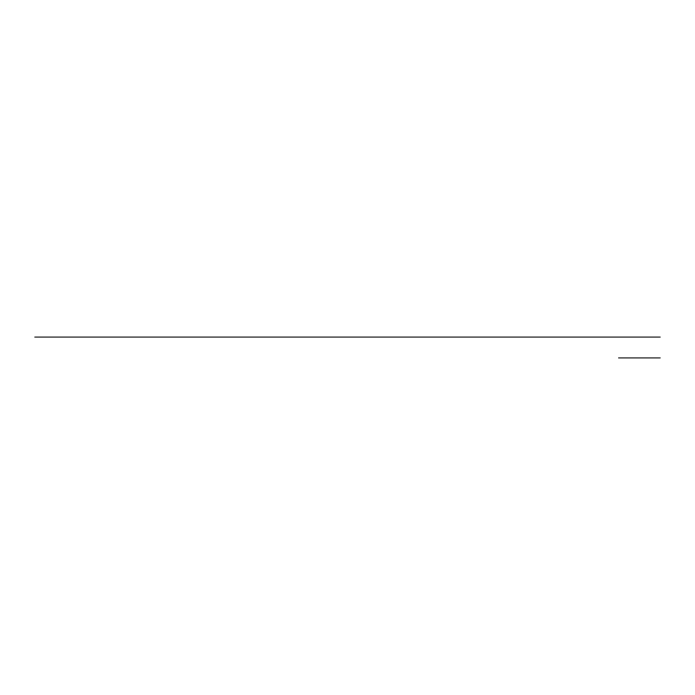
<?xml version="1.0" encoding="UTF-8"?>
<svg xmlns="http://www.w3.org/2000/svg" width="695" height="695" viewBox="0 0 695 695"><rect width="100%" height="100%" fill="white"/><g stroke="black" fill="none" stroke-linecap="round" stroke-linejoin="round"><path stroke-width="1.04" d="M34.75 337.075L660.25 337.075M618.55 357.925L660.25 357.925"/></g></svg>
